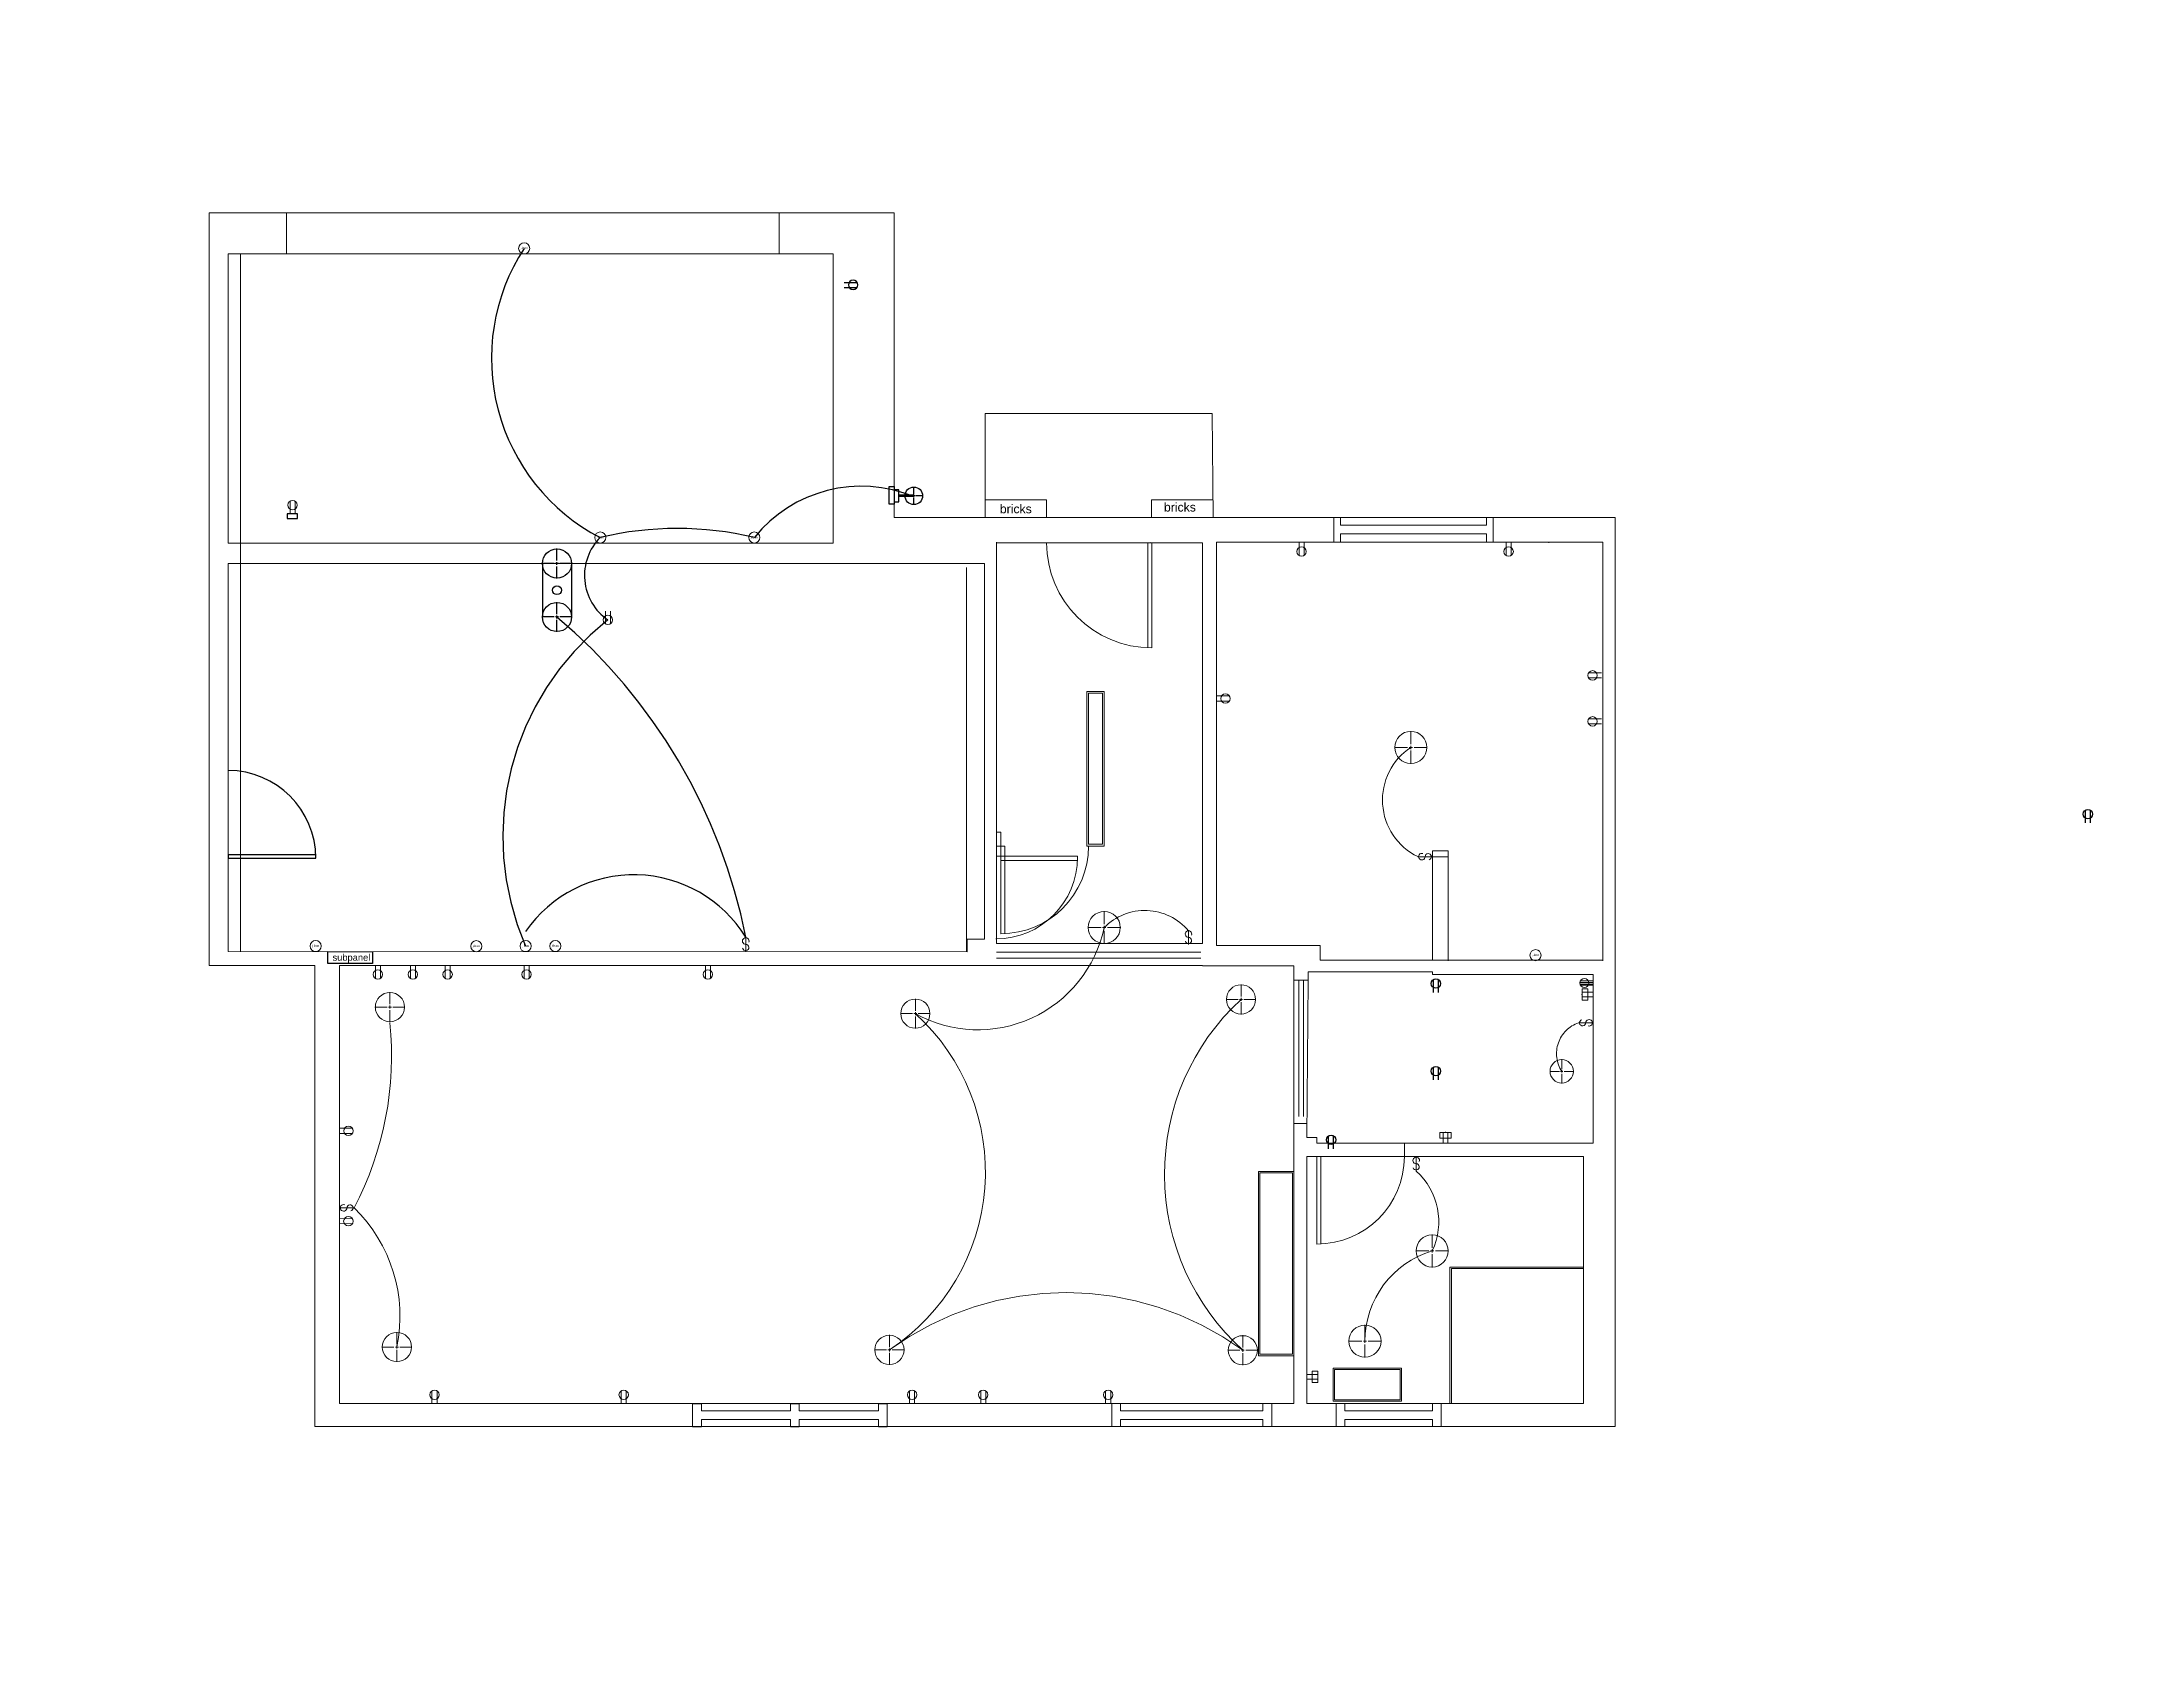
# Paper-space layout 'Layout1' of a CAD drawing. Header units: inches. Extents: x 1.05 to 9.45, y 0.8 to 7.2.
# The model-space entities are those that its viewports show. They can reach past a viewport. Long polylines and large blocks are cut down to what shows.
import ezdxf
from ezdxf.enums import TextEntityAlignment as Align

# ---------------------------------------------------------------- set-up
doc = ezdxf.new("R2010")
doc.units = ezdxf.units.IN
doc.header["$MEASUREMENT"] = 0
for name, pattern in [('ACAD_ISO02W100', [15, 12, -3]), ('ACAD_ISO07W100', [3, 0, -3]), ('CENTER2', [1.125, 0.75, -0.125, 0.125, -0.125])]:
    doc.linetypes.add(name, pattern=pattern)
doc.layers.get('0').update_dxf_attribs({"color": 1, "lineweight": 9})
doc.layers.get('Defpoints').update_dxf_attribs({"lineweight": 9})
for name, color, linetype, lineweight in [('00-page-edge', 7, 'Continuous', 9), ('A101-Floorplan-1st-floor', 7, 'Continuous', 9), ('E101-Electrical-1st-floor', 7, 'Continuous', 9), ('E201-Electrical-2nd-floor', 7, 'Continuous', 9), ('E401-Electrical-outside', 7, 'Continuous', 9)]:
    doc.layers.add(name, color=color, linetype=linetype, lineweight=lineweight)
doc.layers.get('00-page-edge').off()
doc.layers.get('Defpoints').off()
doc.layers.get('E201-Electrical-2nd-floor').off()
doc.styles.add('Reg', font='Arial.ttf', dxfattribs={"height": 3})

# ---------------------------------------------------------------- blocks, each defined once
blk = doc.blocks.new('cgri')
at = {"layer": ''}
for p, q in [((291.65, 54.83), (291.65, 59.21)), ((293.38, 54.83), (293.38, 59.22))]:
    blk.add_line(p, q, dxfattribs=at)
blk.add_circle((292.52, 57.86), 1.61, dxfattribs=at)
blk = doc.blocks.new('*U11')
at = {"layer": 'E201-Electrical-2nd-floor'}
blk.add_blockref('cgri', (0, 0), dxfattribs=at)
at = {"style": 'Reg'}
blk.add_attdef('ID', text='', height=3, dxfattribs=at).set_placement((292.6, 61.43), align=Align.MIDDLE_CENTER)
blk = doc.blocks.new('spandrel-door')
at = {"layer": 'A101-Floorplan-1st-floor'}
for p, q in [((0, 0), (-30, 0)), ((0, 0), (4.75, 0)), ((0, -1.38), (0, 0)), ((4.75, 0), (4.75, 1.53)), ((0, -1.38), (-29.97, -1.38))]:
    blk.add_line(p, q, dxfattribs=at)
blk.add_arc((0, 0), 30, 180, 270, dxfattribs=at)
blk = doc.blocks.new('door-to-garage')
at = {"layer": 'A101-Floorplan-1st-floor'}
for p, q in [((-1.38, 0), (-1.38, -26.22)), ((0, 1.53), (0, -26.25))]:
    blk.add_line(p, q, dxfattribs=at)
blk.add_arc((-0.29, 1.75), 28, 180, 270, dxfattribs=at)
blk = doc.blocks.new('lower-landing-two-garage-door')
at = {"layer": 'A101-Floorplan-1st-floor'}
for p, q in [((-1.38, 0), (0, 0)), ((0, -26.25), (-0.29, -26.25))]:
    blk.add_line(p, q, dxfattribs=at)
at = {"layer": 'Defpoints'}
blk.add_blockref('door-to-garage', (0, 0), dxfattribs=at)
blk = doc.blocks.new('id-88-spst-switch')
at = {"layer": 'E101-Electrical-1st-floor'}
blk.add_line((5, 0), (0, 0), dxfattribs=at)
for points in [[(1.75, 1.06, 3.139408), (2.5, 0, 3.139408)], [(2.5, 0, -2.004555), (3.85, -1.06)]]:
    blk.add_lwpolyline(points, format="xyb", dxfattribs=at)
blk = doc.blocks.new('duplex')
at = {"layer": 'E101-Electrical-1st-floor'}
for p, q in [((76.88, -194.09), (81.26, -194.09)), ((76.88, -195.83), (81.27, -195.83))]:
    blk.add_line(p, q, dxfattribs=at)
blk.add_circle((79.91, -194.97), 1.61, dxfattribs=at)
blk = doc.blocks.new('*U68')
at = {"layer": 'E101-Electrical-1st-floor', "color": 0, "linetype": 'CENTER2', "transparency": 16777216}
for p, q in [((-5.12, 0), (-1, 0)), ((0, 1), (0, 5.12)), ((1, 0), (5.12, 0)), ((0, -5.12), (0, -1))]:
    blk.add_line(p, q, dxfattribs=at)
at = {"layer": 'E101-Electrical-1st-floor', "color": 0, "linetype": 'Continuous', "transparency": 16777216}
for p, q in [((-0.5, 0), (0.5, 0)), ((0, -0.5), (0, 0.5))]:
    blk.add_line(p, q, dxfattribs=at)
blk = doc.blocks.new('1025lm')
at = {"layer": 'E101-Electrical-1st-floor'}
blk.add_circle((5.12, 0), 5, dxfattribs=at)
at = {"layer": 'E101-Electrical-1st-floor', "linetype": 'CENTER2'}
blk.add_blockref('*U68', (5.12, 0), dxfattribs=at)
blk = doc.blocks.new('duplex-101')
at = {"layer": 'E101-Electrical-1st-floor'}
for p, q in [((0, 0), (4.38, 0)), ((0, -1.73), (4.39, -1.73))]:
    blk.add_line(p, q, dxfattribs=at)
blk.add_circle((3.02, -0.81), 1.61, dxfattribs=at)
blk = doc.blocks.new('*U121')
at = {"layer": 'E101-Electrical-1st-floor', "color": 0, "linetype": 'CENTER2', "transparency": 16777216}
for p, q in [((-5.12, 0), (-1, 0)), ((0, 1), (0, 5.12)), ((1, 0), (5.12, 0)), ((0, -5.12), (0, -1))]:
    blk.add_line(p, q, dxfattribs=at)
at = {"layer": 'E101-Electrical-1st-floor', "color": 0, "linetype": 'Continuous', "transparency": 16777216}
for p, q in [((-0.5, 0), (0.5, 0)), ((0, -0.5), (0, 0.5))]:
    blk.add_line(p, q, dxfattribs=at)
blk = doc.blocks.new('*U122')
at = {"layer": 'E101-Electrical-1st-floor', "color": 0, "linetype": 'CENTER2', "transparency": 16777216}
for p, q in [((-5.12, 0), (-1, 0)), ((0, 1), (0, 5.12)), ((1, 0), (5.12, 0)), ((0, -5.12), (0, -1))]:
    blk.add_line(p, q, dxfattribs=at)
at = {"layer": 'E101-Electrical-1st-floor', "color": 0, "linetype": 'Continuous', "transparency": 16777216}
for p, q in [((-0.5, 0), (0.5, 0)), ((0, -0.5), (0, 0.5))]:
    blk.add_line(p, q, dxfattribs=at)
blk = doc.blocks.new('*U123')
at = {"layer": 'E101-Electrical-1st-floor', "color": 0, "linetype": 'CENTER2', "transparency": 16777216}
for p, q in [((-5.12, 0), (-1, 0)), ((0, 1), (0, 5.12)), ((1, 0), (5.12, 0)), ((0, -5.12), (0, -1))]:
    blk.add_line(p, q, dxfattribs=at)
at = {"layer": 'E101-Electrical-1st-floor', "color": 0, "linetype": 'Continuous', "transparency": 16777216}
for p, q in [((-0.5, 0), (0.5, 0)), ((0, -0.5), (0, 0.5))]:
    blk.add_line(p, q, dxfattribs=at)
blk = doc.blocks.new('*U124')
at = {"layer": 'E101-Electrical-1st-floor', "color": 0, "linetype": 'CENTER2', "transparency": 16777216}
for p, q in [((-5.12, 0), (-1, 0)), ((0, 1), (0, 5.12)), ((1, 0), (5.12, 0)), ((0, -5.12), (0, -1))]:
    blk.add_line(p, q, dxfattribs=at)
at = {"layer": 'E101-Electrical-1st-floor', "color": 0, "linetype": 'Continuous', "transparency": 16777216}
for p, q in [((-0.5, 0), (0.5, 0)), ((0, -0.5), (0, 0.5))]:
    blk.add_line(p, q, dxfattribs=at)
blk = doc.blocks.new('*U125')
at = {"layer": 'E101-Electrical-1st-floor', "color": 0, "linetype": 'CENTER2', "transparency": 16777216}
for p, q in [((-5.12, 0), (-1, 0)), ((0, 1), (0, 5.12)), ((1, 0), (5.12, 0)), ((0, -5.12), (0, -1))]:
    blk.add_line(p, q, dxfattribs=at)
at = {"layer": 'E101-Electrical-1st-floor', "color": 0, "linetype": 'Continuous', "transparency": 16777216}
for p, q in [((-0.5, 0), (0.5, 0)), ((0, -0.5), (0, 0.5))]:
    blk.add_line(p, q, dxfattribs=at)
blk = doc.blocks.new('*U126')
at = {"layer": 'E101-Electrical-1st-floor', "color": 0, "linetype": 'CENTER2', "transparency": 16777216}
for p, q in [((-5.62, 0), (-1.1, 0)), ((0, 1.1), (0, 5.62)), ((1.1, 0), (5.62, 0)), ((0, -5.62), (0, -1.1))]:
    blk.add_line(p, q, dxfattribs=at)
at = {"layer": 'E101-Electrical-1st-floor', "color": 0, "linetype": 'Continuous', "transparency": 16777216}
for p, q in [((-0.55, 0), (0.55, 0)), ((0, -0.55), (0, 0.55))]:
    blk.add_line(p, q, dxfattribs=at)
blk = doc.blocks.new('one-gfci-duplex')
at = {"layer": 'E101-Electrical-1st-floor'}
for p, q in [((0, 0), (0.21, 0)), ((0.21, 1.95), (2.15, 1.95)), ((0.21, -1.97), (0.21, 1.95)), ((0.21, 1.95), (2.15, 1.95)), ((3.94, 0.78), (0.21, 0.78)), ((0.21, 0.78), (3.94, 0.78)), ((2.15, 1.95), (2.15, -1.97)), ((3.94, -0.79), (0.21, -0.79)), ((2.15, -1.97), (0.21, -1.97))]:
    blk.add_line(p, q, dxfattribs=at)
blk = doc.blocks.new('*U127')
at = {"layer": 'E101-Electrical-1st-floor', "color": 0, "linetype": 'CENTER2', "transparency": 16777216}
for p, q in [((0, 1.1), (0, 5.62)), ((-5.62, 0), (-1.1, 0)), ((0, -5.62), (0, -1.1)), ((1.1, 0), (5.62, 0))]:
    blk.add_line(p, q, dxfattribs=at)
at = {"layer": 'E101-Electrical-1st-floor', "color": 0, "linetype": 'Continuous', "transparency": 16777216}
for p, q in [((0, -0.55), (0, 0.55)), ((-0.55, 0), (0.55, 0))]:
    blk.add_line(p, q, dxfattribs=at)
blk = doc.blocks.new('*U128')
at = {"layer": 'E101-Electrical-1st-floor', "color": 0, "linetype": 'CENTER2', "transparency": 16777216}
for p, q in [((0, 1.1), (0, 5.62)), ((-5.62, 0), (-1.1, 0)), ((0, -5.62), (0, -1.1)), ((1.1, 0), (5.62, 0))]:
    blk.add_line(p, q, dxfattribs=at)
at = {"layer": 'E101-Electrical-1st-floor', "color": 0, "linetype": 'Continuous', "transparency": 16777216}
for p, q in [((0, -0.55), (0, 0.55)), ((-0.55, 0), (0.55, 0))]:
    blk.add_line(p, q, dxfattribs=at)
blk = doc.blocks.new('240v-duplex')
at = {"layer": 'E101-Electrical-1st-floor'}
for p, q in [((0, 6.2), (0, 0)), ((0.6, 6.5), (0.6, 0)), ((1.4, 6.6), (1.4, 0)), ((2.2, 6.4), (2.2, 0))]:
    blk.add_line(p, q, dxfattribs=at)
blk.add_circle((1.2, 4.3), 2.25, dxfattribs=at)
blk = doc.blocks.new('*U129')
at = {"layer": 'E101-Electrical-1st-floor', "color": 0, "linetype": 'CENTER2', "transparency": 16777216}
for p, q in [((-4.12, 0), (-0.8, 0)), ((0, 0.8), (0, 4.12)), ((0.8, 0), (4.12, 0)), ((0, -4.12), (0, -0.8))]:
    blk.add_line(p, q, dxfattribs=at)
at = {"layer": 'E101-Electrical-1st-floor', "color": 0, "linetype": 'Continuous', "transparency": 16777216}
for p, q in [((-0.4, 0), (0.4, 0)), ((0, -0.4), (0, 0.4))]:
    blk.add_line(p, q, dxfattribs=at)
blk = doc.blocks.new('*U130')
at = {"layer": 'E101-Electrical-1st-floor', "color": 0, "linetype": 'CENTER2', "transparency": 16777216}
for p, q in [((-5.62, 0), (-1.1, 0)), ((0, 1.1), (0, 5.62)), ((1.1, 0), (5.62, 0)), ((0, -5.62), (0, -1.1))]:
    blk.add_line(p, q, dxfattribs=at)
at = {"layer": 'E101-Electrical-1st-floor', "color": 0, "linetype": 'Continuous', "transparency": 16777216}
for p, q in [((-0.55, 0), (0.55, 0)), ((0, -0.55), (0, 0.55))]:
    blk.add_line(p, q, dxfattribs=at)
blk = doc.blocks.new('duplex-may9')
at = {"layer": 'E101-Electrical-1st-floor'}
for p, q in [((-3.03, 0.87), (1.35, 0.87)), ((-3.03, -0.86), (1.36, -0.86))]:
    blk.add_line(p, q, dxfattribs=at)
blk.add_circle((0, 0), 1.61, dxfattribs=at)
blk = doc.blocks.new('j-box')
at = {"layer": 'E101-Electrical-1st-floor'}
blk.add_circle((0, 0), 1.9, dxfattribs=at)
at = {"layer": 'E101-Electrical-1st-floor', "style": 'Reg'}
blk.add_text('j-box', height=0.798, rotation=270, dxfattribs=at).set_placement((-0.27, 1.23))
blk = doc.blocks.new('*U82')
at = {"color": 0, "linetype": 'CENTER2', "lineweight": 30, "transparency": 16777216}
for p, q in [((-5.12, 0), (-1, 0)), ((0, 1), (0, 5.12)), ((1, 0), (5.12, 0)), ((0, -5.12), (0, -1))]:
    blk.add_line(p, q, dxfattribs=at)
at = {"color": 0, "linetype": 'Continuous', "lineweight": 30, "transparency": 16777216}
for p, q in [((-0.5, 0), (0.5, 0)), ((0, -0.5), (0, 0.5))]:
    blk.add_line(p, q, dxfattribs=at)
blk = doc.blocks.new('*U83')
at = {"color": 0, "linetype": 'CENTER2', "lineweight": 30, "transparency": 16777216}
for p, q in [((-5.12, 0), (-1, 0)), ((0, 1), (0, 5.12)), ((1, 0), (5.12, 0)), ((0, -5.12), (0, -1))]:
    blk.add_line(p, q, dxfattribs=at)
at = {"color": 0, "linetype": 'Continuous', "lineweight": 30, "transparency": 16777216}
for p, q in [((-0.5, 0), (0.5, 0)), ((0, -0.5), (0, 0.5))]:
    blk.add_line(p, q, dxfattribs=at)
blk = doc.blocks.new('chamberlain-w-video')
at = {"lineweight": 30}
for p, q in [((9.15625, 5), (-9.15625, 5)), ((9.15625, -5), (-9.15625, -5))]:
    blk.add_line(p, q, dxfattribs=at)
for centre, radius in [((-9.15625, 0), 5), ((0, 0), 1.5), ((9.15625, 0), 5)]:
    blk.add_circle(centre, radius, dxfattribs=at)
at = {"linetype": 'CENTER2', "lineweight": 30}
for name, p in [('*U83', (-9.15625, 0)), ('*U82', (9.15625, 0))]:
    blk.add_blockref(name, p, dxfattribs=at)
blk = doc.blocks.new('*U86')
at = {"color": 0, "linetype": 'CENTER2', "lineweight": 30, "transparency": 16777216}
for p, q in [((-3.12, 0), (-0.6, 0)), ((0, 0.6), (0, 3.12)), ((0.6, 0), (3.12, 0)), ((0, -3.12), (0, -0.6))]:
    blk.add_line(p, q, dxfattribs=at)
at = {"color": 0, "linetype": 'Continuous', "lineweight": 30, "transparency": 16777216}
for p, q in [((-0.3, 0), (0.3, 0)), ((0, -0.3), (0, 0.3))]:
    blk.add_line(p, q, dxfattribs=at)
blk = doc.blocks.new('front-porch-light')
at = {"lineweight": 30}
blk.add_circle((549.03, -240.89), 3, dxfattribs=at)
at = {"linetype": 'CENTER2', "lineweight": 30}
blk.add_blockref('*U86', (549.03, -240.89), dxfattribs=at)

msp = doc.modelspace()

# ---------------------------------------------------------------- linework, layer by layer
at = {"layer": 'A101-Floorplan-1st-floor'}
for p, q in [((81.07, 449.66), (81.07, 463.76)), ((249.75, 449.66), (249.75, 463.76)), ((320.29, 359.41), (320.29, 359.41)), ((439.64, 350.91), (439.64, 359.41)), ((441.75, 359.4), (439.75, 359.4)), ((441.89, 356.79), (441.89, 359.41)), ((441.89, 356.79), (491.89, 356.79)), ((441.89, 353.79), (491.89, 353.79)), ((441.89, 350.91), (441.89, 353.79)), ((491.89, 356.79), (491.89, 359.41)), ((491.89, 350.91), (491.89, 353.79)), ((494.14, 350.91), (494.14, 359.41)), ((324.1, 350.91), (324.1, 350.78)), ((375.88, 314.8), (375.88, 350.78)), ((376.73, 350.91), (376.73, 350.91)), ((377.25, 314.78), (377.25, 350.78)), ((513.16, 350.78), (513.16, 350.91)), ((324.1, 246.9), (325.63, 246.9)), ((324.12, 244.88), (324.1, 244.88)), ((478.72, 245.28), (473.35, 245.28)), ((473.35, 207.83), (473.35, 245.28)), ((478.72, 245.28), (478.72, 207.66)), ((478.72, 243.28), (473.35, 243.28)), ((314.1, 213.54), (313.88, 213.54)), ((319.97, 215.04), (314.1, 215.04)), ((314.1, 205.92), (314.1, 205.92)), ((319.97, 205.92), (319.97, 205.98)), ((425.94, 205.96), (425.94, 200.96)), ((430.82, 203.83), (434.94, 203.83)), ((425.94, 200.96), (430.82, 200.96)), ((430.38, 151.91), (425.94, 151.91)), ((430.34, 151.91), (425.94, 151.91)), ((463.75, 140.66), (463.75, 145.16)), ((433.75, 140.66), (433.75, 110.66)), ((435.12, 140.66), (435.12, 110.66)), ((479.37, 56.04), (479.37, 102.79)), ((479.37, 102.79), (525.12, 102.79)), ((479.87, 102.29), (525.12, 102.29)), ((479.87, 56.04), (479.87, 102.29)), ((220.07, 56.04), (220.07, 48.17)), ((220.07, 55.97), (223.07, 55.97)), ((223.07, 56.04), (223.07, 53.61)), ((253.57, 53.61), (223.07, 53.61)), ((253.57, 50.61), (223.07, 50.61)), ((223.07, 50.61), (223.07, 48.17)), ((253.57, 53.61), (253.57, 56.04)), ((253.57, 55.97), (256.57, 55.97)), ((253.57, 48.17), (253.57, 50.61)), ((256.57, 53.61), (256.57, 56.04)), ((283.7, 53.61), (256.57, 53.61)), ((283.7, 50.61), (256.57, 50.61)), ((256.57, 48.17), (256.57, 50.61)), ((283.7, 53.61), (283.7, 56.04)), ((283.7, 55.97), (286.7, 55.97)), ((283.7, 48.17), (283.7, 50.61)), ((286.7, 48.17), (286.7, 56.04)), ((363.57, 56.04), (363.57, 48.17)), ((366.57, 56.04), (366.57, 53.61)), ((415.32, 53.61), (366.57, 53.61)), ((366.57, 50.61), (366.57, 48.17)), ((415.32, 50.61), (366.57, 50.61)), ((415.32, 53.61), (415.32, 56.04)), ((415.32, 48.17), (415.32, 50.61)), ((418.32, 48.17), (418.32, 56.04)), ((440.35, 56.04), (440.35, 48.17)), ((443.35, 56.04), (443.35, 53.61)), ((473.35, 53.61), (443.35, 53.61)), ((443.35, 50.61), (443.35, 48.17)), ((473.35, 50.61), (443.35, 50.61)), ((473.35, 53.61), (473.35, 56.04)), ((473.35, 48.17), (473.35, 50.61)), ((476.35, 48.17), (476.35, 56.04)), ((220.07, 48.13), (223.07, 48.13)), ((220.07, 48.1), (223.07, 48.1)), ((253.57, 48.1), (256.57, 48.1)), ((283.7, 48.1), (286.7, 48.1)), ((283.7, 48.1), (286.7, 48.1))]:
    msp.add_line(p, q, dxfattribs=at)
at = {"layer": 'A101-Floorplan-1st-floor', "linetype": 'ACAD_ISO07W100'}
for p, q in [((65.22, 210.79), (65.22, 449.66)), ((313.88, 210.67), (313.88, 342.28)), ((394.03, 210.54), (324.1, 210.54)), ((394.03, 208.54), (324.1, 208.54)), ((427.57, 200.96), (427.57, 154.35)), ((429.19, 200.96), (429.19, 154.35))]:
    msp.add_line(p, q, dxfattribs=at)
at = {"layer": 'A101-Floorplan-1st-floor', "lineweight": 30}
for p, q in [((61.07, 244.04), (91.04, 244.04)), ((61.07, 244.04), (61.07, 242.79)), ((61.07, 242.79), (91.06, 242.79))]:
    msp.add_line(p, q, dxfattribs=at)
at = {"layer": 'A101-Floorplan-1st-floor'}
for points in [[(289.1, 359.41), (535.97, 359.41), (535.97, 48.17), (90.69, 48.17), (90.69, 206.04), (54.57, 206.04), (54.57, 463.76), (289.1, 463.76)], [(268.13, 350.66), (61.07, 350.66), (61.07, 449.66), (268.13, 449.66)], [(324.1, 213.54), (324.1, 350.78), (394.6, 350.78), (394.6, 213.54)], [(314.1, 210.67), (61.07, 210.78), (61.07, 343.65), (268.13, 343.65), (319.97, 343.65), (319.97, 215.04), (314.1, 215.04)], [(355, 246.9), (361, 246.9), (361, 299.89), (355, 299.89)], [(355.63, 247.53), (360.38, 247.53), (360.38, 299.27), (355.63, 299.27)], [(430.34, 147.16), (430.82, 200.96), (430.82, 203.83), (473.35, 203.83), (473.35, 202.91), (528.37, 202.91), (528.37, 145.16), (433.75, 145.16), (433.75, 147.16)], [(430.34, 140.66), (430.34, 56.04), (525.12, 56.04), (525.12, 140.66)], [(425.94, 72.41), (425.94, 135.54), (413.82, 135.54), (413.82, 72.41)], [(425.44, 72.91), (425.44, 135.04), (414.32, 135.04), (414.32, 72.91)], [(439.32, 56.85), (439.32, 68.22), (462.81, 68.22), (462.81, 56.85)], [(439.82, 57.35), (439.82, 67.72), (462.31, 67.72), (462.31, 57.35)]]:
    msp.add_lwpolyline(points, close=True, dxfattribs=at)
for points in [[(531.72, 207.66), (531.72, 350.91), (399.47, 350.91), (399.47, 212.83), (434.94, 212.83), (434.94, 207.83), (531.72, 207.83)], [(99.19, 56.04), (425.94, 56.04), (425.94, 205.96), (394.6, 205.96), (394.6, 205.99), (99.19, 206.02), (99.19, 56.04)]]:
    msp.add_lwpolyline(points, dxfattribs=at)
for centre, radius, start, end in [((377.25, 350.78), 36, 180, 270), ((433.75, 140.66), 30, 270, 0)]:
    msp.add_arc(centre, radius, start, end, dxfattribs=at)
at = {"layer": 'A101-Floorplan-1st-floor', "lineweight": 30}
msp.add_arc((61.07, 242.79), 30, 0, 90, dxfattribs=at)
at = {"layer": 'E101-Electrical-1st-floor', "lineweight": 30}
for p, q in [((295.8, 367.07), (290.72, 367.07)), ((295.8, 366.57), (290.72, 366.57))]:
    msp.add_line(p, q, dxfattribs=at)
at = {"layer": 'E101-Electrical-1st-floor'}
for p, q in [((82.23, 360.62), (82.23, 365.01)), ((83.96, 360.62), (83.96, 365.02)), ((99.19, 56.04), (99.19, 56.04))]:
    msp.add_line(p, q, dxfattribs=at)
at = {"layer": 'E101-Electrical-1st-floor', "lineweight": 30}
for points in [[(289.1, 363.99), (287.35, 363.99), (287.35, 369.99), (289.1, 369.99)], [(289.1, 364.76), (290.72, 364.76), (290.72, 368.88), (289.1, 368.88)], [(81.29, 359.12), (84.79, 359.12), (84.79, 360.62), (81.29, 360.62)], [(95.23, 206.76), (95.2, 210.77), (110.44, 210.76), (110.49, 206.76)]]:
    msp.add_lwpolyline(points, close=True, dxfattribs=at)
at = {"layer": 'E101-Electrical-1st-floor'}
for centre, radius in [((83.1, 363.66), 1.61), ((465.97, 280.69), 5.5), ((361, 219.03), 5.5), ((296.32, 189.54), 5), ((407.82, 194.42), 5), ((517.62, 169.79), 4), ((473.27, 108.29), 5.5), ((287.44, 74.41), 5), ((408.44, 74.29), 5), ((450.25, 77.41), 5.5)]:
    msp.add_circle(centre, radius, dxfattribs=at)
at = {"layer": 'E101-Electrical-1st-floor', "linetype": 'ACAD_ISO02W100', "lineweight": 30}
for centre, radius, start, end in [((220.21, 413.84), 69.02, 146.87148, 242.59249), ((277.88, 323), 47.11, 67.63583, 141.14162), ((201.45, 339.54), 18.41, 134.96658, 235.66208), ((214.82, 241.9), 113.76, 76.59365, 103.40635), ((249.26, 250.26), 94.2, 128.14892, 203.5186), ((49.67, 178.33), 192.29, 11.23154, 49.86331), ((199.96, 191.96), 45.12, 31.86589, 145.27091)]:
    msp.add_arc(centre, radius, start, end, dxfattribs=at)
at = {"layer": 'E101-Electrical-1st-floor', "linetype": 'ACAD_ISO02W100'}
for centre, radius, start, end in [((477.82, 262.67), 21.57, 123.31437, 243.95224), ((374.91, 205.35), 19.51, 40.09844, 135.49261), ((317.73, 228.26), 44.25, 241.05326, 347.96071), ((462.94, 134.64), 81.31, 132.68102, 227.91518), ((247.3, 135.41), 73.02, 303.35024, 47.83332), ((4.65, 175.16), 112.36, 332.36448, 5.76577), ((527.07, 175.83), 11.22, 109.26882, 212.57379), ((68, 85.87), 51.88, 348.37513, 45.76691), ((482.46, 77.41), 32.21, 106.57177, 180), ((347.86, -8.67), 102.73, 53.86234, 126.02452)]:
    msp.add_arc(centre, radius, start, end, dxfattribs=at)
at = {"layer": 'E101-Electrical-1st-floor'}
msp.add_arc((452.07, 118.29), 23.44, 334.74968, 47.84198, dxfattribs=at)
at = {"layer": 'E401-Electrical-outside'}
msp.add_lwpolyline([(320.23, 395.04), (398, 395.04), (398.3, 359.41), (320.23, 359.41)], close=True, dxfattribs=at)
for points in [[(320.23, 365.41), (341.23, 365.41), (341.23, 359.41)], [(377.19, 359.41), (377.19, 365.41), (398.19, 365.41)]]:
    msp.add_lwpolyline(points, dxfattribs=at)

# ---------------------------------------------------------------- block references
at = {"layer": 'Defpoints', "rotation": 89.99999999999999}
for name, p in [('spandrel-door', (325.63, 246.9)), ('lower-landing-two-garage-door', (325.63, 243.41))]:
    msp.add_blockref(name, p, dxfattribs=at)
at = {"layer": 'E101-Electrical-1st-floor'}
for name, p, rotation in [('j-box', (162.41, 451.56), 89.99999999999999), ('j-box', (188.44, 352.56), 89.99999999999999), ('j-box', (241.19, 352.56), 89.99999999999999), ('duplex-may9', (428.54, 347.74), 270), ('duplex', (694.42, 427.66), 269.9999999999992), ('duplex', (386.03, 404.25), 269.9999999999999), ('duplex', (608.1, 110.39), 180), ('duplex', (608.1, 94.65), 179.9999999999992), ('id-88-spst-switch', (238.26, 215.78), 270), ('id-88-spst-switch', (389.84, 218.18), 270), ('j-box', (91, 212.67), 89.99999999999999), ('j-box', (146, 212.64), 89.99999999999999), ('j-box', (162.88, 212.67), 89.99999999999999), ('j-box', (173.04, 212.68), 89.99999999999999), ('j-box', (508.66, 209.56), 89.99999999999999), ('duplex', (307.29, 282.9), 269.9999999999999), ('duplex', (319.29, 282.9), 269.9999999999999), ('duplex', (331.17, 282.9), 269.9999999999999), ('duplex', (358.17, 282.9), 269.9999999999999), ('duplex', (420.27, 282.9), 269.9999999999999), ('1025lm', (116.44, 186.66), 89.99999999999999), ('id-88-spst-switch', (528.37, 186.41), 180), ('one-gfci-duplex', (477.85, 149.1), 270), ('id-88-spst-switch', (467.81, 140.66), 270), ('duplex', (16.93, 311.17), 1.58353621032043), ('1025lm', (118.82, 70.29), 89.99999999999999), ('one-gfci-duplex', (434.28, 65.19), 180), ('duplex', (-63.26, -20.84), 89.99999999999999), ('duplex', (1.49, -20.84), 89.99999999999999), ('duplex', (100.22, -20.84), 89.99999999999999), ('duplex-101', (318.71, 56.04), 89.99999999999999), ('duplex', (167.38, -20.84), 89.99999999999999)]:
    msp.add_blockref(name, p, dxfattribs=dict(at, rotation=rotation))
at = {"layer": 'E101-Electrical-1st-floor', "lineweight": 30, "rotation": 89.99999999999999}
for name, p in [('front-porch-light', (54.91, -182.21)), ('chamberlain-w-video', (173.63, 334.5))]:
    msp.add_blockref(name, p, dxfattribs=at)
at = {"layer": 'E101-Electrical-1st-floor'}
for name, p in [('duplex-may9', (402.5, 297.43)), ('id-88-spst-switch', (468.35, 243.28)), ('one-gfci-duplex', (524.43, 196.09)), ('duplex', (22.31, 344.39)), ('id-88-spst-switch', (99.19, 123.04))]:
    msp.add_blockref(name, p, dxfattribs=at)
at = {"layer": 'E101-Electrical-1st-floor', "linetype": 'CENTER2', "rotation": 89.99999999999999}
for name, p in [('*U130', (465.97, 280.69)), ('*U126', (361, 219.03)), ('*U123', (296.32, 189.54)), ('*U124', (407.82, 194.42)), ('*U129', (517.62, 169.79)), ('*U127', (473.27, 108.29)), ('*U121', (287.44, 74.41)), ('*U122', (287.44, 74.41)), ('*U125', (408.44, 74.29)), ('*U128', (450.25, 77.41))]:
    msp.add_blockref(name, p, dxfattribs=at)
at = {"layer": 'E101-Electrical-1st-floor', "xscale": 0.6898887685141373, "yscale": 0.6898887685141373, "zscale": 0.6898887685141373, "rotation": 89.99999999999999}
msp.add_blockref('240v-duplex', (528.37, 199.24), dxfattribs=at)
at = {"layer": 'E201-Electrical-2nd-floor', "xscale": -1, "rotation": 270}
msp.add_blockref('*U11', (217.16, 146.53), dxfattribs=at)
at = {"layer": 'E201-Electrical-2nd-floor'}
for p in [(405.26, 199.99), (182.04, 142), (182.04, 112), (146.13, 88.48)]:
    msp.add_blockref('*U11', p, dxfattribs=at)

# ---------------------------------------------------------------- texts
at = {"layer": 'E101-Electrical-1st-floor', "lineweight": 30, "style": 'Reg'}
msp.add_text('subpanel', height=2.278, dxfattribs=at).set_placement((96.79, 207.66))
at = {"layer": 'E401-Electrical-outside', "style": 'Reg'}
for p in [(325.25, 360.86), (381.43, 361.44)]:
    msp.add_text('bricks', height=3, dxfattribs=at).set_placement(p)

psp = doc.layouts.get("Layout1")

# ---------------------------------------------------------------- viewports
at = {"layer": '00-page-edge', "view_target_point": (388.1149, 176.5016)}
psp.add_viewport(center=(5.25, 4), size=(8.4, 6.4), view_center_point=(-31.3125, 71.8083), view_height=547.791942, dxfattribs=at)

doc.saveas('drawing.dxf')
